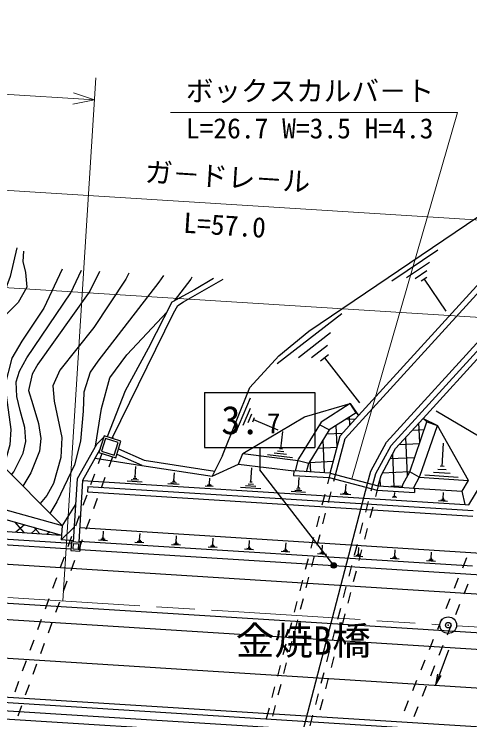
# Model space of a CAD drawing. Units: millimetres, scale not verified. Extents: x 0 to 700000, y -47500 to 447500.
# Drawn here: x 428982 to 470292, y 284508 to 348446 of the extents above; entities that cross this region are included whole.
import ezdxf
from ezdxf.enums import TextEntityAlignment as Align

# ---------------------------------------------------------------- set-up
doc = ezdxf.new("R2010")
doc.units = ezdxf.units.MM
doc.header["$LTSCALE"] = 1000
doc.header["$PDMODE"] = 32
doc.header["$PDSIZE"] = 500
doc.linetypes.add('CHAIN', pattern=[18.5, 12, -1.5, 3.5, -1.5])
doc.layers.add('作業ﾚｲﾔ1', color=7, linetype='Continuous', lineweight=25)
doc.styles.add('@ＭＳ ゴシック', font='')
doc.styles.add('ＭＳ ゴシック', font='')
doc.styles.get('@ＭＳ ゴシック').set_extended_font_data('@MS Gothic')
doc.styles.get('ＭＳ ゴシック').set_extended_font_data('MS Gothic')

msp = doc.modelspace()

# ---------------------------------------------------------------- linework, layer by layer
at = {"layer": '作業ﾚｲﾔ1', "lineweight": 13}
for p, q in [((311145, 348446), (436256, 340678)), ((433399, 295285), (436381, 342674)), ((436256, 340678), (434360, 341315)), ((434296, 340281), (436256, 340678)), ((443170, 339518), (469170, 339518)), ((469170, 339518), (459596, 306338)), ((245448, 335167), (569891, 314751)), ((476630, 329452), (419743, 333031))]:
    msp.add_line(p, q, dxfattribs=at)
at = {"layer": '作業ﾚｲﾔ1'}
for p, q in [((455680, 319727), (471002, 330080)), ((460211, 312095), (474379, 327640)), ((458974, 309996), (474783, 327341)), ((463221, 324287), (467379, 327097)), ((462731, 309664), (477205, 325545)), ((464542, 324574), (466620, 325979)), ((463142, 309373), (477609, 325245)), ((465342, 324509), (466382, 325212)), ((466049, 311820), (478012, 324946)), ((465883, 324269), (466403, 324620)), ((466143, 324445), (468109, 321535)), ((470209, 303990), (481001, 322112)), ((452835, 316799), (458676, 321331)), ((452970, 317496), (455680, 319727)), ((454749, 317348), (457669, 319614)), ((455932, 317330), (457392, 318463)), ((450349, 314620), (452970, 317496)), ((456750, 317029), (457480, 317596)), ((457115, 317312), (460287, 313223)), ((447858, 308447), (450349, 314620)), ((446250, 314172), (456250, 314172)), ((446250, 314172), (446250, 309172)), ((456250, 314172), (456250, 309172)), ((449089, 310555), (450415, 313672)), ((449733, 311202), (450396, 312760)), ((455289, 311973), (459441, 313156)), ((459441, 313156), (456799, 311492)), ((459974, 312310), (459441, 313156)), ((459441, 313156), (460211, 312095)), ((450210, 311459), (450542, 312238)), ((459974, 312310), (457531, 310772)), ((458521, 310241), (460211, 312095)), ((459974, 312310), (460211, 312095)), ((471066, 310199), (467227, 312486)), ((449702, 308634), (455289, 311973)), ((450605, 311521), (450770, 311911)), ((450688, 311716), (452870, 310788)), ((456799, 311492), (454761, 308145)), ((459897, 311751), (459022, 311711)), ((459423, 311231), (459390, 311942)), ((463552, 309081), (466049, 311820)), ((464835, 306978), (466399, 311501)), ((465754, 309635), (465672, 311406)), ((466399, 311501), (466049, 311820)), ((466049, 311820), (467345, 311174)), ((466399, 311501), (467345, 311174)), ((457534, 310777), (455692, 307751)), ((457531, 310772), (456649, 311245)), ((458264, 309252), (458174, 311177)), ((466153, 310790), (465064, 310739)), ((465753, 306573), (467345, 311174)), ((470165, 306202), (467345, 311174)), ((437933, 310133), (437892, 310011)), ((453163, 309057), (453352, 310642)), ((458707, 310445), (457292, 310379)), ((457638, 306849), (458521, 310241)), ((464642, 306622), (464481, 310100)), ((436437, 309464), (434694, 306339)), ((436437, 309464), (437094, 310091)), ((457122, 306881), (456983, 309872)), ((458121, 306723), (458974, 309996)), ((461301, 307027), (462731, 309664)), ((465713, 309518), (463873, 309433)), ((467776, 307476), (467909, 309583)), ((436748, 308995), (435186, 306194)), ((438451, 309073), (440757, 308039)), ((446250, 309172), (456250, 309172)), ((451250, 309172), (451250, 307172)), ((453419, 308796), (452853, 308864)), ((453305, 309040), (453021, 309073)), ((458243, 309172), (456508, 309091)), ((461769, 306842), (463142, 309373)), ((462238, 306657), (463552, 309081)), ((426770, 308705), (433328, 302115)), ((436317, 308222), (440550, 307565)), ((436944, 308633), (436600, 307694)), ((437898, 308332), (437555, 307393)), ((438299, 308593), (440552, 307583)), ((447858, 308447), (446927, 306575)), ((449314, 307675), (449702, 308634)), ((449702, 308634), (454724, 308003)), ((454214, 308242), (451950, 308512)), ((453675, 308536), (452543, 308671)), ((465274, 308246), (463044, 308143)), ((463437, 305623), (463298, 308613)), ((440550, 307565), (446927, 306575)), ((440757, 308039), (447161, 307045)), ((446927, 306575), (449314, 307675)), ((449314, 307675), (454344, 307056)), ((454476, 307048), (454761, 308145)), ((454724, 308003), (455692, 307751)), ((455492, 306984), (455692, 307751)), ((457913, 307905), (455724, 307804)), ((455867, 306960), (455821, 307962)), ((439944, 306502), (440003, 307448)), ((443462, 306184), (443508, 306904)), ((450451, 306046), (450533, 307342)), ((457858, 298618), (451250, 307172)), ((454344, 307056), (454319, 306657)), ((457638, 306849), (454344, 307056)), ((461014, 305927), (461301, 307027)), ((464833, 306974), (462347, 306859)), ((464254, 305906), (464835, 306978)), ((465703, 306483), (464835, 306978)), ((468491, 306827), (466986, 306921)), ((468134, 307151), (467381, 307199)), ((467964, 307464), (467588, 307488)), ((347247, 306667), (433274, 301254)), ((434694, 306339), (434335, 300646)), ((436256, 306755), (435912, 305816)), ((437211, 306453), (436867, 305514)), ((440104, 306356), (439766, 306377)), ((440028, 306497), (439859, 306507)), ((446686, 305892), (446718, 306406)), ((454319, 306657), (457535, 306454)), ((454763, 305545), (454821, 306462)), ((457638, 306849), (457386, 305881)), ((457537, 306462), (461891, 305327)), ((457638, 306849), (461992, 305714)), ((457970, 306142), (458121, 306723)), ((461508, 305840), (461769, 306842)), ((461992, 305714), (462238, 306657)), ((462182, 305702), (462153, 306331)), ((465178, 305514), (465753, 306573)), ((465703, 306483), (470165, 306202)), ((469225, 306478), (466214, 306668)), ((347218, 305988), (434177, 300516)), ((432564, 305910), (431945, 304846)), ((435186, 306194), (434834, 300615)), ((435186, 306194), (469873, 304011)), ((435653, 305664), (435622, 305165)), ((435653, 305664), (470596, 303465)), ((440594, 306054), (439243, 306139)), ((440265, 306210), (439589, 306253)), ((443957, 305842), (442928, 305907)), ((443707, 305962), (443192, 305994)), ((443584, 306073), (443327, 306089)), ((443527, 306180), (443398, 306188)), ((447039, 305648), (446305, 305695)), ((446860, 305733), (446493, 305757)), ((446773, 305813), (446589, 305824)), ((446732, 305889), (446640, 305895)), ((450891, 305647), (449965, 305705)), ((450671, 305847), (450208, 305876)), ((450567, 306039), (450335, 306054)), ((454319, 280225), (461014, 305927)), ((459032, 305200), (459074, 305864)), ((461357, 305260), (461508, 305840)), ((461992, 305714), (461740, 304747)), ((461992, 305714), (465286, 305507)), ((464198, 305694), (463116, 305644)), ((464168, 305577), (464254, 305906)), ((469590, 305236), (470165, 306202)), ((347185, 305469), (434144, 299997)), ((435622, 305165), (470564, 302966)), ((451342, 305433), (449491, 305549)), ((455394, 305110), (454083, 305193)), ((455074, 305262), (454419, 305303)), ((454919, 305403), (454591, 305424)), ((454845, 305540), (454681, 305550)), ((457466, 304207), (457718, 305174)), ((459258, 304995), (458783, 305025)), ((459145, 305097), (458907, 305112)), ((459091, 305196), (458973, 305203)), ((461889, 305320), (465261, 305108)), ((463468, 304797), (463488, 305103)), ((465178, 305514), (469590, 305236)), ((465286, 305507), (465261, 305108)), ((467867, 304555), (467903, 305117)), ((469873, 304011), (469590, 305236)), ((431945, 304846), (431330, 304123)), ((435569, 304876), (435225, 303937)), ((436523, 304575), (436180, 303636)), ((457134, 304913), (456881, 303945)), ((459489, 304885), (458539, 304945)), ((463679, 304652), (463241, 304679)), ((463572, 304702), (463353, 304716)), ((463520, 304750), (463411, 304756)), ((463496, 304795), (463441, 304799)), ((468058, 304381), (467657, 304407)), ((467963, 304468), (467762, 304481)), ((467918, 304551), (467817, 304558)), ((347075, 303722), (568321, 289801)), ((427420, 303762), (433328, 302115)), ((433325, 302069), (434546, 303996)), ((460853, 303324), (461105, 304292)), ((461488, 303779), (461236, 302811)), ((468254, 304288), (467451, 304339)), ((469873, 304011), (470209, 303990)), ((456962, 302271), (457214, 303239)), ((427366, 302901), (433274, 301254)), ((429004, 302445), (429865, 301469)), ((434881, 302998), (434537, 302059)), ((435836, 302697), (435492, 301758)), ((456629, 302978), (456377, 302010)), ((429914, 302191), (429146, 301514)), ((431063, 301871), (430558, 301425)), ((430772, 301952), (431276, 301380)), ((434418, 301962), (433246, 300805)), ((433328, 302115), (433274, 301254)), ((434917, 301930), (471323, 299606)), ((460349, 301389), (460601, 302357)), ((460984, 301843), (460732, 300876)), ((432212, 301550), (431969, 301336)), ((433274, 301254), (433246, 300805)), ((437044, 301015), (437081, 301591)), ((440360, 300805), (440396, 301380)), ((443673, 300596), (443709, 301168)), ((456458, 300336), (456710, 301303)), ((434341, 300736), (433246, 300805)), ((434194, 301120), (433850, 300181)), ((434186, 300656), (434136, 299857)), ((434186, 300656), (434984, 300606)), ((435148, 300819), (434805, 299880)), ((434840, 300705), (470524, 298459)), ((434984, 300606), (434934, 299807)), ((437441, 300742), (436617, 300793)), ((437240, 300837), (436828, 300863)), ((437142, 300926), (436936, 300939)), ((437096, 301011), (436993, 301018)), ((440755, 300533), (439934, 300585)), ((440555, 300628), (440145, 300654)), ((440458, 300717), (440252, 300729)), ((440412, 300802), (440309, 300808)), ((443770, 300508), (443566, 300520)), ((443724, 300593), (443622, 300599)), ((446983, 300387), (447019, 300957)), ((450290, 300178), (450326, 300746)), ((453594, 299969), (453630, 300535)), ((456125, 301042), (455873, 300075)), ((346855, 300229), (568101, 286308)), ((434326, 300497), (434295, 299998)), ((434295, 299998), (434794, 299966)), ((434326, 300497), (434825, 300465)), ((434825, 300465), (434794, 299966)), ((434943, 299947), (473613, 297514)), ((444067, 300325), (443249, 300376)), ((443867, 300419), (443458, 300445)), ((447375, 300116), (446560, 300168)), ((447177, 300211), (446769, 300236)), ((447080, 300299), (446876, 300312)), ((447034, 300383), (446932, 300390)), ((450681, 299908), (449869, 299960)), ((450483, 300002), (450077, 300028)), ((450387, 300090), (450184, 300103)), ((450341, 300174), (450239, 300181)), ((453690, 299882), (453488, 299894)), ((453645, 299966), (453544, 299972)), ((456895, 299760), (456931, 300324)), ((459845, 299453), (460097, 300421)), ((460193, 299552), (460229, 300114)), ((460480, 299908), (460228, 298940)), ((463489, 299344), (463524, 299904)), ((433506, 299242), (433162, 298303)), ((434136, 299857), (434934, 299807)), ((453983, 299701), (453174, 299752)), ((453786, 299794), (453382, 299820)), ((455953, 298400), (456206, 299368)), ((457283, 299493), (456477, 299544)), ((457087, 299586), (456684, 299612)), ((456991, 299673), (456789, 299686)), ((456946, 299757), (456845, 299763)), ((460580, 299286), (459777, 299336)), ((460384, 299379), (459982, 299404)), ((460289, 299465), (460088, 299478)), ((460244, 299549), (460143, 299555)), ((463583, 299257), (463383, 299270)), ((463539, 299340), (463438, 299347)), ((466781, 299135), (466816, 299693)), ((346761, 298732), (568007, 284811)), ((434461, 298941), (434117, 298002)), ((455621, 299107), (455369, 298139)), ((463873, 299078), (463073, 299129)), ((463678, 299171), (463278, 299196)), ((467164, 298871), (466367, 298921)), ((466970, 298964), (466571, 298989)), ((466875, 299049), (466676, 299062)), ((466830, 299132), (466731, 299139)), ((469998, 299186), (469620, 298260)), ((459340, 297518), (459593, 298486)), ((459976, 297973), (459723, 297005)), ((432819, 297364), (432475, 296425)), ((455449, 296465), (455701, 297433)), ((469243, 297334), (468865, 296408)), ((433773, 297063), (433430, 296124)), ((455117, 297171), (454865, 296204)), ((470112, 296816), (469734, 295890)), ((458836, 295583), (459088, 296550)), ((459471, 296037), (459219, 295070)), ((432131, 295486), (431788, 294547)), ((454945, 294529), (455197, 295497)), ((468488, 295482), (468110, 294556)), ((346541, 295239), (567787, 281317)), ((433086, 295185), (432742, 294246)), ((454613, 295236), (454361, 294268)), ((469357, 294964), (468979, 294038)), ((458332, 293647), (458584, 294615)), ((431444, 293608), (431100, 292669)), ((454441, 292594), (454693, 293562)), ((458967, 294102), (458715, 293134)), ((467733, 293630), (467355, 292704)), ((432398, 293307), (432055, 292367)), ((454109, 293300), (453857, 292333)), ((468602, 293112), (468224, 292186)), ((457828, 291712), (458080, 292680)), ((346322, 291746), (567568, 277824)), ((430756, 291730), (430413, 290791)), ((453937, 290659), (454189, 291626)), ((458463, 292166), (458211, 291199)), ((466978, 291778), (466600, 290852)), ((346290, 291247), (567536, 277325)), ((431711, 291428), (431367, 290489)), ((453605, 291365), (453353, 290397)), ((467847, 291260), (467469, 290334)), ((457324, 289776), (457576, 290744)), ((468343, 290826), (467180, 287648)), ((430069, 289851), (429725, 288912)), ((453433, 288723), (453685, 289691)), ((457959, 290231), (457707, 289263)), ((466223, 289926), (465845, 289000)), ((431023, 289550), (430680, 288611)), ((453101, 289430), (452849, 288462)), ((467092, 289408), (466714, 288482)), ((456820, 287841), (457072, 288809)), ((429381, 287973), (429038, 287034)), ((452929, 286788), (453181, 287756)), ((457455, 288296), (457203, 287328)), ((465468, 288074), (465090, 287148)), ((430336, 287672), (429992, 286733)), ((452597, 287494), (452345, 286526)), ((466336, 287556), (465959, 286630)), ((410378, 286463), (464582, 283052)), ((456316, 285906), (456568, 286873)), ((452424, 284852), (452676, 285820)), ((456951, 286360), (456699, 285392)), ((464712, 286222), (464335, 285296)), ((429649, 285794), (429305, 284855)), ((452093, 285559), (451841, 284591)), ((465581, 285704), (465204, 284778)), ((455811, 283970), (456063, 284938))]:
    msp.add_line(p, q, dxfattribs=at)
at = {"layer": '作業ﾚｲﾔ1', "linetype": 'CHAIN', "lineweight": 13}
for p, q in [((428409, 295599), (448370, 294343)), ((448370, 294343), (467582, 293134)), ((469079, 293040), (488291, 291831))]:
    msp.add_line(p, q, dxfattribs=at)
at = {"layer": '作業ﾚｲﾔ1'}
for points in [[(429241, 327268), (428638, 324679), (428031, 323059), (426965, 321967), (426324, 321350), (426015, 320318), (425973, 315495), (426112, 312610)], [(429848, 326975), (429764, 326029), (430015, 325032), (430138, 323709), (429361, 322308), (428231, 321204), (427183, 319762), (426906, 315118), (426937, 312865), (427228, 310648), (427070, 308799), (426915, 308559)], [(433344, 325347), (431683, 321810), (429670, 318822), (428790, 317270), (428132, 314792), (428458, 312590), (428689, 310829), (428599, 309420), (428250, 308248), (427827, 307643)], [(428761, 306705), (428964, 306986), (429792, 308668), (430048, 309733), (429960, 311002), (429531, 312544), (429220, 313792), (429156, 315139), (429466, 316103), (430147, 317299), (434134, 323203), (435078, 325238)], [(436733, 325134), (435853, 323352), (431132, 316724), (430605, 315824), (430278, 314359), (430683, 313081), (431196, 311367), (431390, 310003), (431288, 308863), (430506, 306898), (429772, 305689)], [(439384, 324967), (439116, 324430), (436219, 320067), (433127, 316189), (432480, 314772), (432615, 313385), (433298, 310092), (433222, 308276), (432564, 305910)], [(442515, 324770), (442100, 324158), (436567, 316995), (435864, 316023), (435310, 314205), (435245, 312462), (435008, 309756), (434450, 307607), (432865, 304271), (432234, 303214)], [(437876, 310016), (443425, 321369), (443814, 322046), (444336, 322382), (447938, 324429)], [(447062, 324484), (445319, 323479), (443278, 322348)], [(445099, 324608), (445002, 324430), (443487, 322463)], [(443278, 322348), (441147, 318140), (439045, 314326), (437420, 310160)], [(436347, 309303), (436894, 312719), (437650, 315498), (439204, 317585), (442840, 321482)], [(467367, 288644), (467180, 287648), (467680, 288530)], [(415094, 285415), (437699, 283992), (439695, 283867), (441691, 283741), (443687, 283616), (445683, 283490), (447679, 283364), (449675, 283239), (451671, 283113), (453667, 282988), (455663, 282862), (457659, 282736), (459655, 282611), (461652, 282485), (463632, 282110)]]:
    msp.add_lwpolyline(points, dxfattribs=at)
for points in [[(436662, 308722), (438188, 308240), (438669, 309766), (437143, 310247)], [(436913, 308852), (438057, 308491), (438418, 309636), (437274, 309997)]]:
    msp.add_lwpolyline(points, close=True, dxfattribs=at)
for centre, radius in [((457950, 298499), 150), ((457950, 298499), 120), ((457950, 298499), 90), ((457950, 298499), 60), ((457950, 298499), 30), ((468330, 293087), 750)]:
    msp.add_circle(centre, radius, dxfattribs=at)
for p in [(457950, 298499), (468330, 293087)]:
    msp.add_point(p, dxfattribs=at)

# ---------------------------------------------------------------- texts
at = {"layer": '作業ﾚｲﾔ1', "style": 'ＭＳ ゴシック'}
for s, height, p in [('ボックスカルバ－ト', 1833, (444545, 340018)), ('金焼B橋', 2566, (449066, 289638))]:
    msp.add_text(s, height=height, dxfattribs=at).set_placement(p, align=Align.BOTTOM_LEFT)
msp.add_text('L=26.7 W=3.5 H=4.3', height=1833, dxfattribs=at).set_placement((444545, 339018), align=Align.TOP_LEFT)
msp.add_text('ガ－ドレ－ル', height=1833, rotation=356.399, dxfattribs=at).set_placement((448249, 332239), align=Align.BOTTOM_CENTER)
at = {"layer": '作業ﾚｲﾔ1', "style": '@ＭＳ ゴシック'}
msp.add_text('L=57.0', height=1833, rotation=356.399, dxfattribs=at).set_placement((448124, 330243), align=Align.TOP_CENTER)
at = {"layer": '作業ﾚｲﾔ1', "style": 'ＭＳ ゴシック'}
msp.add_text('3.', height=2566, dxfattribs=at).set_placement((451250, 311672), align=Align.MIDDLE_RIGHT)
msp.add_text('7', height=1833, dxfattribs=at).set_placement((452500, 309922), align=Align.BOTTOM_CENTER)

doc.saveas('drawing.dxf')
